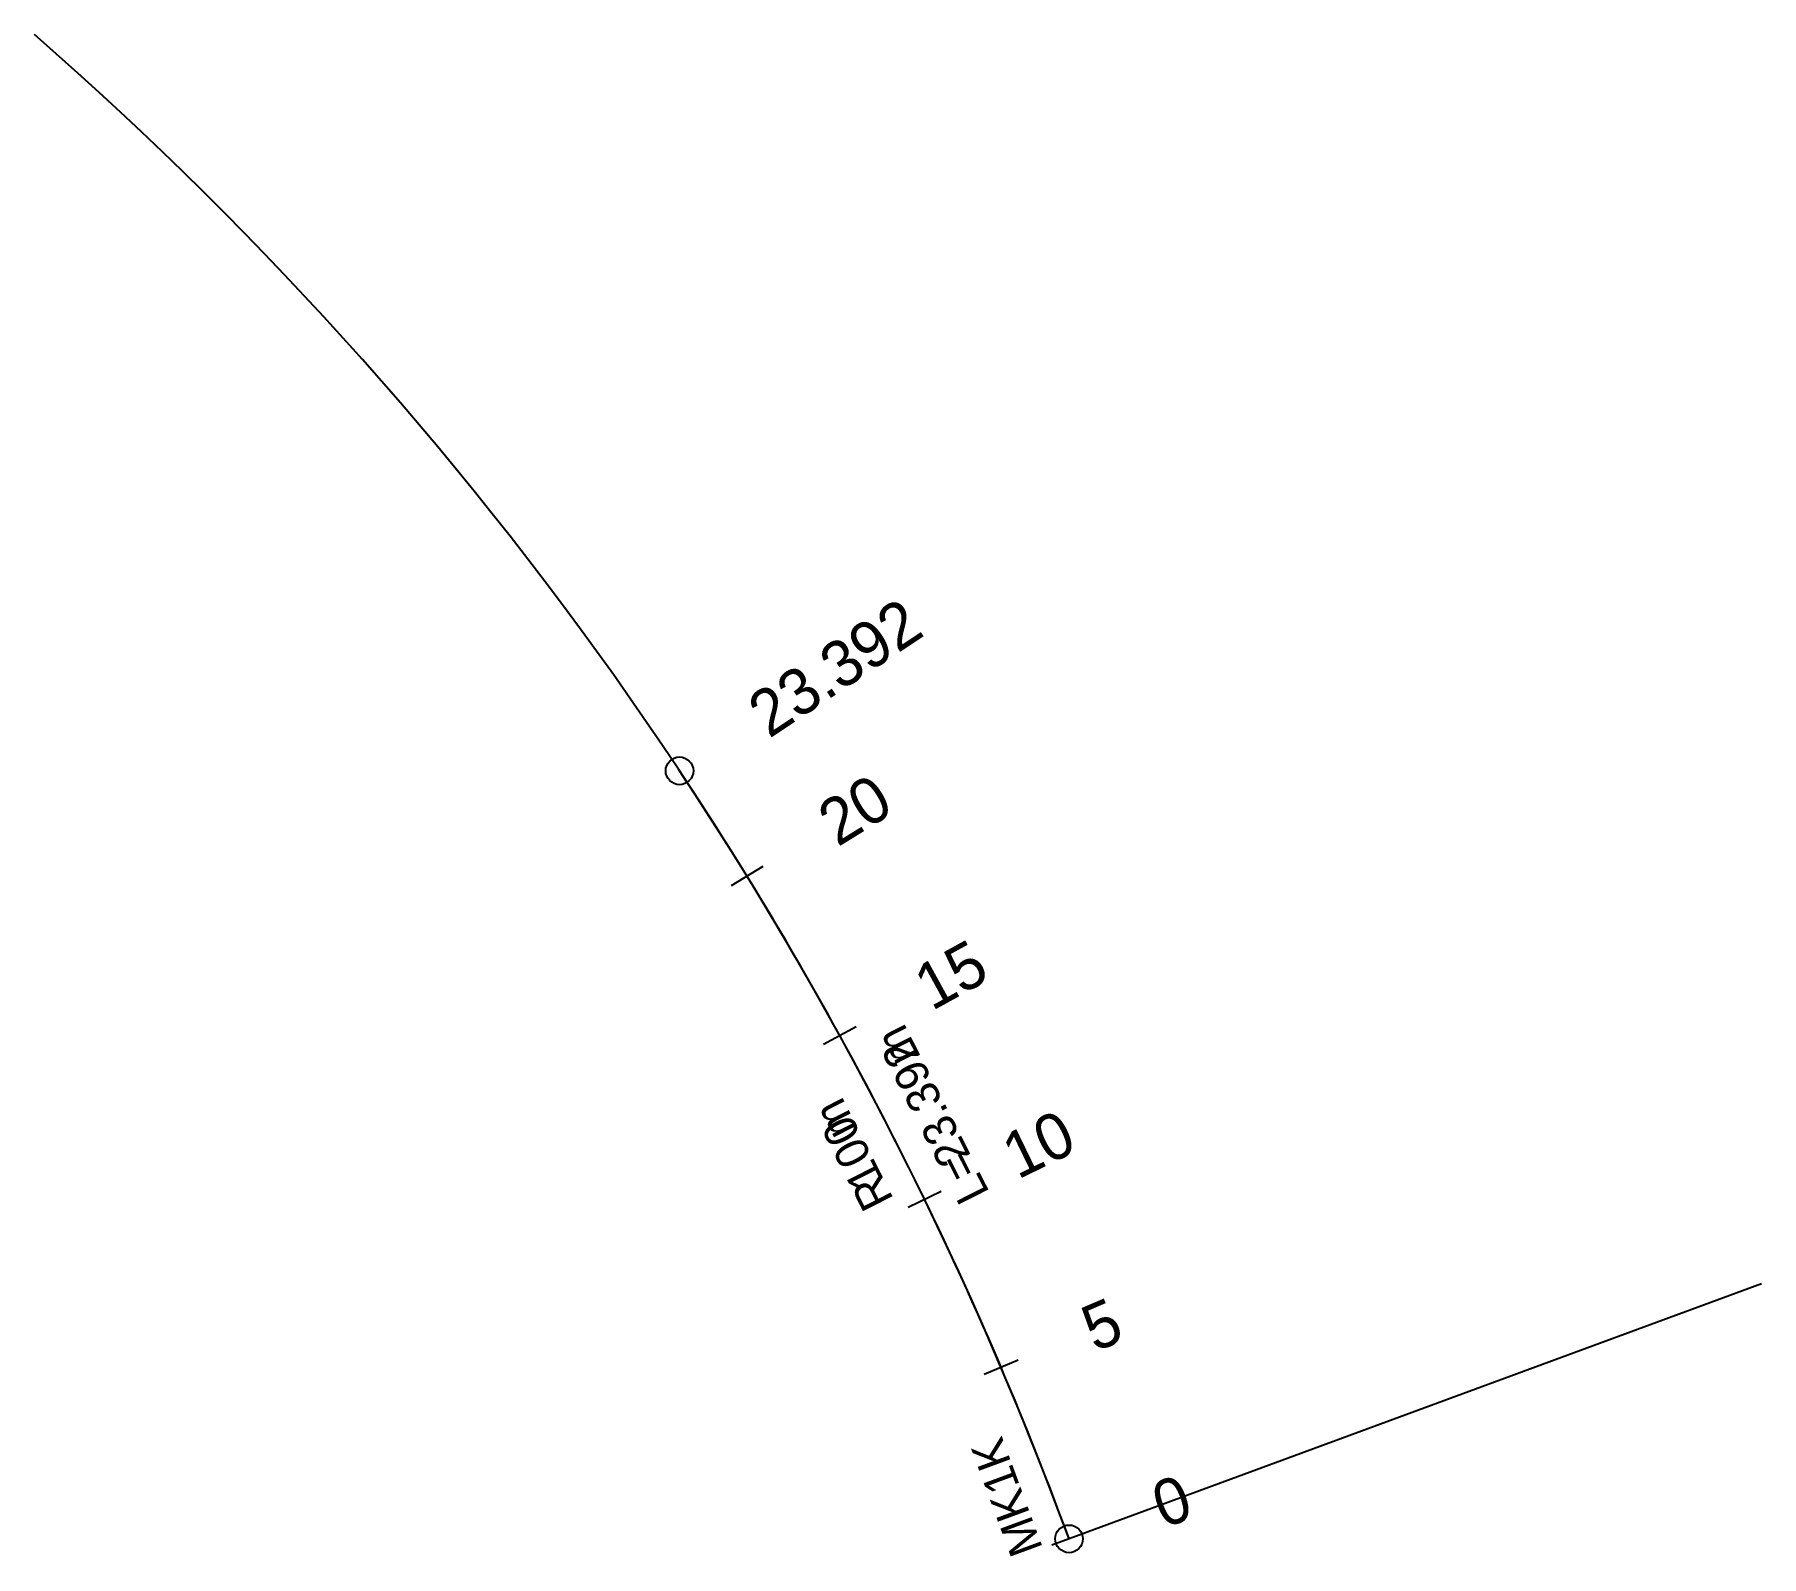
# Model space of a CAD drawing. Extents: x 268765.2 to 268812, y 5769416.1 to 5769457.3.
import ezdxf

# ---------------------------------------------------------------- set-up
doc = ezdxf.new("R2010")
doc.units = 0
for name, color, linetype in [('COMPONENT_BARRIER_CONCRETE', 7, 'Continuous'), ('GEOM_HA_ROAD', 7, 'Continuous'), ('GEOM_HA_ROAD_SYM_CH_MAJOR', 7, 'Continuous'), ('GEOM_HA_ROAD_SYM_TANGENT', 7, 'Continuous'), ('GEOM_HA_ROAD_TEXT_ALIGN_NAME', 7, 'Continuous'), ('GEOM_HA_ROAD_TEXT_CH_TANGENT', 7, 'Continuous'), ('GEOM_HA_ROAD_TEXT_LINE_BEARING', 7, 'Continuous'), ('GEOM_HA_ROAD_TEXT_RADIUS_LENGTH', 7, 'Continuous')]:
    doc.layers.add(name, color=color, linetype=linetype)

msp = doc.modelspace()

# ---------------------------------------------------------------- linework, layer by layer
at = {"layer": 'GEOM_HA_ROAD'}
msp.add_line((268812.032, 5769423.437), (268793.262, 5769416.53), dxfattribs=at)
msp.add_arc((268699.414, 5769381.997), 100, 20.2021, 48.84999, dxfattribs=at)
at = {"layer": 'GEOM_HA_ROAD_SYM_CH_MAJOR'}
msp.add_arc((268699.414, 5769381.997), 100, 20.2021, 33.60451, dxfattribs=at)
at = {"layer": 'GEOM_HA_ROAD_SYM_TANGENT'}
for p, q in [((268784.956, 5769434.749), (268784.105, 5769434.224)), ((268787.486, 5769430.408), (268786.609, 5769429.926)), ((268789.795, 5769425.946), (268788.896, 5769425.508)), ((268791.879, 5769421.374), (268790.959, 5769420.982)), ((268793.731, 5769416.703), (268792.793, 5769416.358))]:
    msp.add_line(p, q, dxfattribs=at)
at = {"layer": 'GEOM_HA_ROAD_TEXT_LINE_BEARING'}
for centre in [(268782.702, 5769437.343), (268793.262, 5769416.53)]:
    msp.add_circle(centre, 0.375, dxfattribs=at)

# ---------------------------------------------------------------- texts
at = {"layer": 'COMPONENT_BARRIER_CONCRETE'}
msp.add_text('MK1K', height=0.9, rotation=110.2021, dxfattribs=at).set_placement((268792.558, 5769416.271))
at = {"layer": 'GEOM_HA_ROAD_TEXT_ALIGN_NAME'}
for s, p in [('m', (268789.225, 5769429.643)), ('23.392', (268790.612, 5769426.91)), ('L=', (268791.119, 5769425.909))]:
    msp.add_text(s, height=0.9, rotation=116.9033, dxfattribs=at).set_placement(p)
at = {"layer": 'GEOM_HA_ROAD_TEXT_CH_TANGENT'}
for s, rotation, p in [('23.392', 33.6045, (268785.13, 5769438.206)), ('20', 31.6613, (268786.987, 5769435.267)), ('15', 28.7965, (268789.539, 5769430.824)), ('10', 25.9317, (268791.867, 5769426.258)), ('5', 23.0669, (268793.964, 5769421.582)), ('0', 20.2021, (268795.824, 5769416.807))]:
    msp.add_text(s, height=1.25, rotation=rotation, dxfattribs=at).set_placement(p)
at = {"layer": 'GEOM_HA_ROAD_TEXT_RADIUS_LENGTH'}
for s, p in [('m', (268787.543, 5769427.654)), ('100', (268788.235, 5769426.29)), ('R', (268788.521, 5769425.727))]:
    msp.add_text(s, height=0.9, rotation=116.9033, dxfattribs=at).set_placement(p)

doc.saveas('drawing.dxf')
